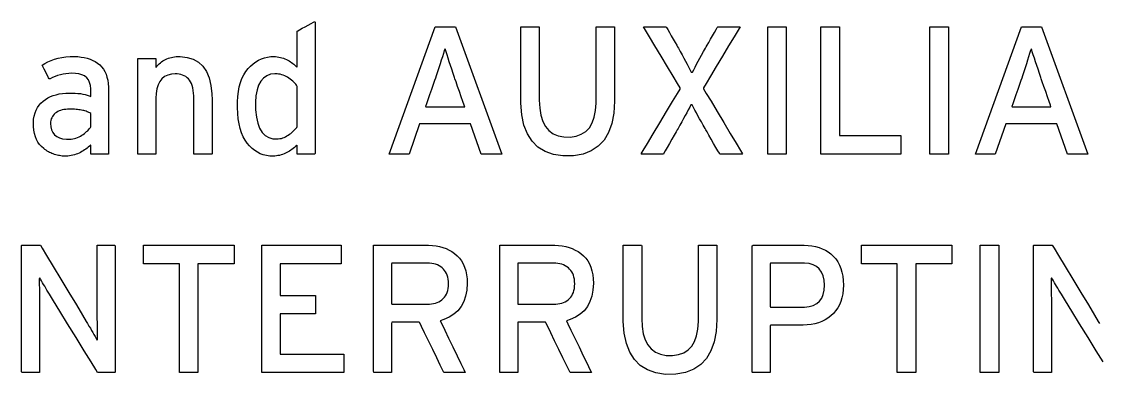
# Model space of a CAD drawing. Extents: x 1 to 47.7, y 0.2 to 35.
# Drawn here: x 9.968 to 12.19, y 23.596 to 24.323 of the extents above; entities that cross this region are included whole.
import ezdxf

# ---------------------------------------------------------------- set-up
doc = ezdxf.new("R2010")
doc.units = 0
doc.header["$MEASUREMENT"] = 0
doc.layers.add('8_0_____DWG', color=7, linetype='CONTINUOUS')

msp = doc.modelspace()

# ---------------------------------------------------------------- linework, layer by layer
at = {"layer": '8_0_____DWG'}
for points in [[(10.5359, 24.05), (10.5359, 24.0506), (10.5359, 24.0525), (10.5359, 24.0551), (10.5359, 24.0581), (10.5359, 24.0613), (10.5359, 24.0643), (10.5359, 24.0667), (10.5359, 24.0682), (10.5352, 24.0679), (10.5328, 24.0657), (10.5303, 24.0636), (10.5279, 24.0617), (10.5253, 24.0598), (10.5227, 24.058), (10.5201, 24.0562), (10.5175, 24.0546), (10.5148, 24.0531), (10.512, 24.0517), (10.509, 24.0504), (10.506, 24.0493), (10.5029, 24.0483), (10.4997, 24.0475), (10.4965, 24.0469), (10.4932, 24.0464), (10.4898, 24.046), (10.4863, 24.0458), (10.4795, 24.0461), (10.4727, 24.047), (10.4662, 24.0486), (10.46, 24.0509), (10.4541, 24.0539), (10.4485, 24.0575), (10.4431, 24.0618), (10.4381, 24.0668), (10.4332, 24.0724), (10.4287, 24.0787), (10.4248, 24.0858), (10.4214, 24.0937), (10.4186, 24.1025), (10.4163, 24.1121), (10.4146, 24.1225), (10.4134, 24.1337), (10.4128, 24.1458), (10.4128, 24.1578), (10.4135, 24.1687), (10.4148, 24.1789), (10.4167, 24.1885), (10.4191, 24.1974), (10.4222, 24.2056), (10.4258, 24.2131), (10.43, 24.22), (10.4348, 24.2261), (10.4399, 24.2315), (10.4452, 24.2361), (10.4507, 24.2402), (10.4565, 24.2436), (10.4625, 24.2463), (10.4688, 24.2485), (10.4752, 24.2499), (10.4819, 24.2508), (10.4883, 24.251), (10.4917, 24.2508), (10.4951, 24.2505), (10.4983, 24.25), (10.5016, 24.2493), (10.5047, 24.2485), (10.5079, 24.2475), (10.5109, 24.2464), (10.5139, 24.2451), (10.5168, 24.2436), (10.5196, 24.2421), (10.5222, 24.2404), (10.5247, 24.2388), (10.5271, 24.237), (10.5294, 24.2351), (10.5315, 24.2332), (10.5336, 24.2312), (10.5355, 24.2291), (10.5359, 24.2303), (10.5359, 24.2367), (10.5359, 24.2466), (10.5359, 24.2586), (10.5359, 24.2715), (10.5359, 24.2837), (10.5359, 24.2941), (10.5359, 24.3011), (10.5359, 24.3034), (10.5375, 24.3043), (10.5412, 24.3063), (10.5465, 24.3092), (10.5527, 24.3125), (10.559, 24.3159), (10.5649, 24.319), (10.5695, 24.3216), (10.5723, 24.3231), (10.5729, 24.3218), (10.5729, 24.3048), (10.5729, 24.2729), (10.5729, 24.2313), (10.5729, 24.1848), (10.5729, 24.1386), (10.5729, 24.0975), (10.5729, 24.0667), (10.5729, 24.051), (10.5722, 24.05), (10.5692, 24.05), (10.5644, 24.05), (10.5585, 24.05), (10.5522, 24.05), (10.5461, 24.05), (10.5409, 24.05), (10.5373, 24.05)], [(11.1905, 24.1594), (11.189, 24.1347), (11.1849, 24.1131), (11.1782, 24.0945), (11.1689, 24.0789), (11.157, 24.0663), (11.1426, 24.0567), (11.1255, 24.0501), (11.1059, 24.0465), (11.0842, 24.0462), (11.0644, 24.0493), (11.0471, 24.0553), (11.0324, 24.0644), (11.0203, 24.0765), (11.0107, 24.0917), (11.0037, 24.1098), (10.9993, 24.1309), (10.9974, 24.155), (10.9973, 24.1639), (10.9973, 24.1774), (10.9973, 24.1981), (10.9973, 24.2231), (10.9973, 24.2495), (10.9973, 24.2745), (10.9973, 24.2952), (10.9973, 24.3087), (10.9974, 24.3124), (10.9994, 24.3124), (11.0035, 24.3124), (11.0092, 24.3124), (11.0157, 24.3124), (11.0222, 24.3124), (11.0282, 24.3124), (11.0327, 24.3124), (11.0351, 24.3124), (11.0354, 24.3103), (11.0354, 24.2986), (11.0354, 24.2793), (11.0354, 24.2551), (11.0354, 24.2289), (11.0354, 24.2035), (11.0354, 24.1819), (11.0354, 24.1668), (11.0354, 24.1612), (11.0362, 24.1446), (11.0385, 24.13), (11.0425, 24.1175), (11.048, 24.107), (11.0551, 24.0986), (11.0637, 24.0921), (11.0739, 24.0877), (11.0857, 24.0854), (11.0989, 24.0851), (11.1113, 24.087), (11.122, 24.0909), (11.1311, 24.0967), (11.1386, 24.1045), (11.1444, 24.1142), (11.1487, 24.1259), (11.1514, 24.1396), (11.1524, 24.1552), (11.1524, 24.1624), (11.1524, 24.176), (11.1524, 24.1969), (11.1524, 24.2221), (11.1524, 24.2488), (11.1524, 24.2741), (11.1524, 24.295), (11.1524, 24.3086), (11.1525, 24.3124), (11.1544, 24.3124), (11.1586, 24.3124), (11.1643, 24.3124), (11.1708, 24.3124), (11.1773, 24.3124), (11.1832, 24.3124), (11.1878, 24.3124), (11.1902, 24.3124), (11.1905, 24.3102), (11.1905, 24.2985), (11.1905, 24.2789), (11.1905, 24.2544), (11.1905, 24.2279), (11.1905, 24.2022), (11.1905, 24.1803), (11.1905, 24.1651)], [(11.4077, 24.05), (11.4066, 24.0518), (11.4037, 24.0568), (11.3996, 24.0639), (11.3948, 24.0722), (11.3898, 24.0809), (11.3851, 24.0891), (11.3812, 24.0957), (11.3788, 24.0999), (11.3772, 24.1028), (11.3732, 24.1098), (11.3695, 24.1165), (11.3659, 24.123), (11.3625, 24.1292), (11.3592, 24.1352), (11.3562, 24.1409), (11.3533, 24.1464), (11.3505, 24.1516), (11.348, 24.1516), (11.3454, 24.1465), (11.3426, 24.1411), (11.3396, 24.1354), (11.3364, 24.1294), (11.3329, 24.1232), (11.3293, 24.1167), (11.3254, 24.1099), (11.3214, 24.1028), (11.3197, 24.0999), (11.3173, 24.0957), (11.3135, 24.0891), (11.3089, 24.0809), (11.3039, 24.0722), (11.2991, 24.0639), (11.2951, 24.0568), (11.2923, 24.0518), (11.2912, 24.05), (11.2895, 24.05), (11.2851, 24.05), (11.2787, 24.05), (11.2711, 24.05), (11.2632, 24.05), (11.2559, 24.05), (11.2499, 24.05), (11.246, 24.05), (11.2453, 24.0503), (11.2496, 24.0575), (11.2584, 24.0722), (11.2704, 24.0921), (11.284, 24.1147), (11.2977, 24.1377), (11.3102, 24.1585), (11.32, 24.1747), (11.3256, 24.184), (11.3256, 24.1865), (11.3204, 24.1952), (11.3113, 24.2105), (11.2995, 24.23), (11.2866, 24.2516), (11.2739, 24.2728), (11.2627, 24.2915), (11.2544, 24.3053), (11.2504, 24.3121), (11.2512, 24.3124), (11.2551, 24.3124), (11.2612, 24.3124), (11.2686, 24.3124), (11.2766, 24.3124), (11.2843, 24.3124), (11.2908, 24.3124), (11.2954, 24.3124), (11.2971, 24.3124), (11.2979, 24.3108), (11.3003, 24.3068), (11.3036, 24.3009), (11.3075, 24.2939), (11.3116, 24.2867), (11.3154, 24.28), (11.3186, 24.2744), (11.3205, 24.2709), (11.3221, 24.2683), (11.326, 24.2612), (11.3297, 24.2545), (11.3333, 24.2479), (11.3367, 24.2416), (11.34, 24.2356), (11.3431, 24.2298), (11.346, 24.2242), (11.3487, 24.2189), (11.3512, 24.2188), (11.3539, 24.224), (11.3567, 24.2295), (11.3598, 24.2352), (11.363, 24.2413), (11.3665, 24.2476), (11.3701, 24.2542), (11.3739, 24.2611), (11.3779, 24.2682), (11.3794, 24.2709), (11.3814, 24.2744), (11.3846, 24.28), (11.3885, 24.2867), (11.3926, 24.2939), (11.3966, 24.3009), (11.4, 24.3068), (11.4024, 24.3108), (11.4033, 24.3124), (11.4049, 24.3124), (11.4094, 24.3124), (11.4158, 24.3124), (11.4234, 24.3124), (11.4312, 24.3124), (11.4386, 24.3124), (11.4446, 24.3124), (11.4484, 24.3124), (11.4492, 24.3121), (11.4452, 24.3054), (11.4369, 24.2916), (11.4257, 24.2729), (11.413, 24.2517), (11.4, 24.2303), (11.3883, 24.2108), (11.3792, 24.1956), (11.374, 24.1869), (11.374, 24.1844), (11.3796, 24.1751), (11.3894, 24.1588), (11.4019, 24.1379), (11.4156, 24.1149), (11.4292, 24.0922), (11.4412, 24.0723), (11.45, 24.0575), (11.4543, 24.0503), (11.4536, 24.05), (11.4497, 24.05), (11.4436, 24.05), (11.4361, 24.05), (11.4281, 24.05), (11.4204, 24.05), (11.4139, 24.05), (11.4094, 24.05)], [(10.1106, 24.05), (10.1106, 24.0506), (10.1106, 24.0525), (10.1106, 24.0552), (10.1106, 24.0583), (10.1106, 24.0616), (10.1106, 24.0647), (10.1106, 24.0672), (10.1106, 24.0688), (10.1101, 24.0688), (10.1078, 24.0665), (10.1054, 24.0644), (10.1029, 24.0624), (10.1004, 24.0605), (10.0978, 24.0586), (10.095, 24.0569), (10.0922, 24.0552), (10.0893, 24.0537), (10.0863, 24.0522), (10.0832, 24.0509), (10.08, 24.0497), (10.0767, 24.0487), (10.0734, 24.0478), (10.07, 24.0471), (10.0665, 24.0465), (10.063, 24.0461), (10.0594, 24.0458), (10.0565, 24.0458), (10.054, 24.0459), (10.0514, 24.0461), (10.0488, 24.0464), (10.0462, 24.0469), (10.0436, 24.0474), (10.041, 24.048), (10.0383, 24.0487), (10.0357, 24.0495), (10.033, 24.0504), (10.0305, 24.0514), (10.0279, 24.0525), (10.0255, 24.0537), (10.023, 24.055), (10.0206, 24.0564), (10.0183, 24.058), (10.0159, 24.0596), (10.0134, 24.0615), (10.0089, 24.0654), (10.005, 24.0697), (10.0016, 24.0746), (9.9987, 24.08), (9.9963, 24.0859), (9.9945, 24.0924), (9.9931, 24.0994), (9.9923, 24.1069), (9.9921, 24.1147), (9.9927, 24.1218), (9.9938, 24.1285), (9.9955, 24.1348), (9.9977, 24.1406), (10.0004, 24.1459), (10.0038, 24.1508), (10.0077, 24.1553), (10.0121, 24.1593), (10.017, 24.1628), (10.0221, 24.1658), (10.0275, 24.1684), (10.0332, 24.1706), (10.0393, 24.1725), (10.0456, 24.1739), (10.0522, 24.175), (10.0591, 24.1757), (10.0663, 24.1759), (10.0727, 24.1759), (10.0784, 24.1756), (10.0839, 24.1752), (10.0891, 24.1746), (10.094, 24.1737), (10.0986, 24.1727), (10.1029, 24.1715), (10.1069, 24.1701), (10.1106, 24.1684), (10.1106, 24.169), (10.1106, 24.1704), (10.1106, 24.1724), (10.1106, 24.1748), (10.1106, 24.1773), (10.1106, 24.1797), (10.1106, 24.1816), (10.1106, 24.1828), (10.1105, 24.1848), (10.1098, 24.1917), (10.1081, 24.1978), (10.1055, 24.203), (10.102, 24.2074), (10.0976, 24.211), (10.0923, 24.2136), (10.0861, 24.2155), (10.0789, 24.2164), (10.0717, 24.2166), (10.0654, 24.2163), (10.0593, 24.2157), (10.0534, 24.2147), (10.0477, 24.2135), (10.0421, 24.2119), (10.0367, 24.21), (10.0315, 24.2078), (10.0265, 24.2052), (10.0246, 24.2048), (10.0235, 24.207), (10.0216, 24.2107), (10.0193, 24.2153), (10.0169, 24.2202), (10.0145, 24.225), (10.0124, 24.2291), (10.0109, 24.2321), (10.0103, 24.2334), (10.0157, 24.2368), (10.0221, 24.2402), (10.0288, 24.2431), (10.0359, 24.2456), (10.0434, 24.2476), (10.0511, 24.2491), (10.0593, 24.2502), (10.0677, 24.2508), (10.0763, 24.251), (10.0836, 24.2508), (10.0905, 24.2501), (10.0971, 24.249), (10.1032, 24.2475), (10.1091, 24.2456), (10.1146, 24.2432), (10.1197, 24.2405), (10.1245, 24.2373), (10.1289, 24.2337), (10.1329, 24.2296), (10.1364, 24.2251), (10.1394, 24.2201), (10.1419, 24.2147), (10.1439, 24.2088), (10.1455, 24.2024), (10.1465, 24.1956), (10.1471, 24.1883), (10.1471, 24.1834), (10.1471, 24.1737), (10.1471, 24.1573), (10.1471, 24.1364), (10.1471, 24.1136), (10.1471, 24.0912), (10.1471, 24.0715), (10.1471, 24.0571), (10.1471, 24.0502), (10.1463, 24.05), (10.1433, 24.05), (10.1385, 24.05), (10.1326, 24.05), (10.1264, 24.05), (10.1205, 24.05), (10.1154, 24.05), (10.1119, 24.05)], [(10.3233, 24.05), (10.3233, 24.054), (10.3233, 24.0649), (10.3233, 24.0805), (10.3233, 24.0989), (10.3233, 24.118), (10.3233, 24.1357), (10.3233, 24.1502), (10.3233, 24.1593), (10.3233, 24.1634), (10.3231, 24.1698), (10.3226, 24.1758), (10.3219, 24.1814), (10.3209, 24.1865), (10.3196, 24.1911), (10.3181, 24.1953), (10.3162, 24.1991), (10.3142, 24.2023), (10.3118, 24.2051), (10.3091, 24.2075), (10.3062, 24.2096), (10.3031, 24.2114), (10.2998, 24.2128), (10.2964, 24.214), (10.2927, 24.2148), (10.2887, 24.2153), (10.2846, 24.2155), (10.2767, 24.2149), (10.2692, 24.213), (10.2626, 24.2098), (10.2571, 24.2053), (10.2526, 24.1996), (10.2491, 24.1925), (10.2466, 24.1842), (10.2452, 24.1746), (10.2447, 24.1652), (10.2447, 24.1599), (10.2447, 24.1478), (10.2447, 24.1311), (10.2447, 24.1119), (10.2447, 24.0922), (10.2447, 24.0742), (10.2447, 24.0599), (10.2447, 24.0514), (10.2445, 24.05), (10.2421, 24.05), (10.2377, 24.05), (10.232, 24.05), (10.2256, 24.05), (10.2193, 24.05), (10.2138, 24.05), (10.2096, 24.05), (10.2075, 24.05), (10.2074, 24.0537), (10.2074, 24.0698), (10.2074, 24.0954), (10.2074, 24.1268), (10.2074, 24.1605), (10.2074, 24.1929), (10.2074, 24.2205), (10.2074, 24.2397), (10.2074, 24.2468), (10.2088, 24.2468), (10.2124, 24.2468), (10.2176, 24.2468), (10.2238, 24.2468), (10.2302, 24.2468), (10.2361, 24.2468), (10.241, 24.2468), (10.244, 24.2468), (10.2447, 24.2468), (10.2447, 24.2457), (10.2447, 24.2437), (10.2447, 24.2409), (10.2447, 24.2377), (10.2447, 24.2346), (10.2447, 24.2317), (10.2447, 24.2295), (10.2447, 24.2283), (10.2458, 24.2296), (10.2477, 24.2319), (10.2497, 24.2342), (10.2518, 24.2363), (10.2541, 24.2383), (10.2565, 24.2402), (10.2591, 24.242), (10.2618, 24.2436), (10.2646, 24.2452), (10.2675, 24.2464), (10.2705, 24.2475), (10.2736, 24.2485), (10.2767, 24.2493), (10.2799, 24.2499), (10.2831, 24.2504), (10.2864, 24.2508), (10.2898, 24.251), (10.2949, 24.251), (10.3093, 24.2494), (10.3219, 24.2456), (10.3327, 24.2394), (10.3418, 24.2309), (10.3491, 24.2201), (10.3546, 24.207), (10.3583, 24.1916), (10.3603, 24.1739), (10.3606, 24.162), (10.3606, 24.1547), (10.3606, 24.1414), (10.3606, 24.1241), (10.3606, 24.105), (10.3606, 24.086), (10.3606, 24.0692), (10.3606, 24.0566), (10.3606, 24.0503), (10.3599, 24.05), (10.3569, 24.05), (10.352, 24.05), (10.3461, 24.05), (10.3397, 24.05), (10.3335, 24.05), (10.3283, 24.05), (10.3247, 24.05)], [(10.8605, 24.2078), (10.8576, 24.2164), (10.8548, 24.2247), (10.8522, 24.2326), (10.8497, 24.2402), (10.8474, 24.2475), (10.8451, 24.2543), (10.8431, 24.2609), (10.8411, 24.2671), (10.8394, 24.2635), (10.8375, 24.2571), (10.8355, 24.2504), (10.8333, 24.2433), (10.8309, 24.2358), (10.8283, 24.2279), (10.8256, 24.2196), (10.8227, 24.211), (10.8212, 24.2065), (10.8195, 24.2015), (10.8166, 24.1932), (10.813, 24.1829), (10.8092, 24.1719), (10.8056, 24.1617), (10.8027, 24.1533), (10.801, 24.1483), (10.8012, 24.1474), (10.8069, 24.1474), (10.8174, 24.1474), (10.8309, 24.1474), (10.8456, 24.1474), (10.8597, 24.1474), (10.8716, 24.1474), (10.8794, 24.1474), (10.8816, 24.1475), (10.8804, 24.1509), (10.8779, 24.1581), (10.8745, 24.1678), (10.8707, 24.1787), (10.8669, 24.1895), (10.8637, 24.1988), (10.8614, 24.2053)], [(12.0694, 24.2078), (12.0665, 24.2164), (12.0637, 24.2247), (12.0611, 24.2326), (12.0586, 24.2402), (12.0562, 24.2475), (12.054, 24.2543), (12.0519, 24.2609), (12.05, 24.2671), (12.0482, 24.2635), (12.0464, 24.2571), (12.0443, 24.2504), (12.0421, 24.2433), (12.0397, 24.2358), (12.0372, 24.2279), (12.0345, 24.2196), (12.0316, 24.211), (12.0301, 24.2065), (12.0283, 24.2015), (12.0254, 24.1932), (12.0219, 24.1829), (12.0181, 24.1719), (12.0145, 24.1617), (12.0116, 24.1533), (12.0098, 24.1483), (12.0101, 24.1474), (12.0158, 24.1474), (12.0263, 24.1474), (12.0397, 24.1474), (12.0544, 24.1474), (12.0686, 24.1474), (12.0805, 24.1474), (12.0883, 24.1474), (12.0904, 24.1475), (12.0892, 24.1509), (12.0867, 24.1581), (12.0833, 24.1678), (12.0795, 24.1787), (12.0758, 24.1895), (12.0725, 24.1988), (12.0703, 24.2053)], [(10.5363, 24.1896), (10.5347, 24.1918), (10.533, 24.194), (10.5311, 24.1962), (10.5291, 24.1983), (10.5268, 24.2004), (10.5245, 24.2024), (10.5219, 24.2044), (10.5192, 24.2064), (10.5164, 24.2083), (10.5135, 24.2099), (10.5105, 24.2114), (10.5074, 24.2126), (10.5043, 24.2136), (10.5011, 24.2144), (10.4978, 24.215), (10.4945, 24.2154), (10.4902, 24.2155), (10.4812, 24.2144), (10.4733, 24.2115), (10.4666, 24.2068), (10.461, 24.2004), (10.4566, 24.1921), (10.4533, 24.1822), (10.4511, 24.1704), (10.4501, 24.1569), (10.4504, 24.141), (10.452, 24.1264), (10.4547, 24.1138), (10.4586, 24.1033), (10.4637, 24.0948), (10.47, 24.0884), (10.4774, 24.084), (10.4861, 24.0817), (10.4939, 24.0813), (10.4971, 24.0815), (10.5003, 24.0819), (10.5034, 24.0825), (10.5064, 24.0834), (10.5093, 24.0845), (10.5121, 24.0859), (10.5149, 24.0875), (10.5176, 24.0893), (10.5202, 24.091), (10.5227, 24.0928), (10.525, 24.0947), (10.5273, 24.0966), (10.5294, 24.0986), (10.5315, 24.1007), (10.5334, 24.1029), (10.5353, 24.1051), (10.5363, 24.1071), (10.5363, 24.1128), (10.5363, 24.1232), (10.5363, 24.1365), (10.5363, 24.1512), (10.5363, 24.1655), (10.5363, 24.1778), (10.5363, 24.1864)], [(10.1106, 24.134), (10.1087, 24.1349), (10.1068, 24.1358), (10.1049, 24.1367), (10.1028, 24.1374), (10.1007, 24.1382), (10.0985, 24.1389), (10.0963, 24.1396), (10.094, 24.1402), (10.0915, 24.1407), (10.0889, 24.1412), (10.0861, 24.1416), (10.0832, 24.1419), (10.0802, 24.1422), (10.0771, 24.1424), (10.0738, 24.1425), (10.0704, 24.1426), (10.0669, 24.1426), (10.0627, 24.1425), (10.0588, 24.1422), (10.0551, 24.1417), (10.0516, 24.141), (10.0483, 24.14), (10.0452, 24.1389), (10.0424, 24.1375), (10.0398, 24.136), (10.0373, 24.1342), (10.0351, 24.1321), (10.0331, 24.1299), (10.0314, 24.1276), (10.03, 24.125), (10.0289, 24.1224), (10.0282, 24.1195), (10.0277, 24.1165), (10.0276, 24.1133), (10.0281, 24.1062), (10.0296, 24.0999), (10.0322, 24.0946), (10.0357, 24.0901), (10.0403, 24.0864), (10.0459, 24.0837), (10.0525, 24.0818), (10.0602, 24.0807), (10.0662, 24.0806), (10.0698, 24.0808), (10.0733, 24.0813), (10.0766, 24.0819), (10.0799, 24.0829), (10.0831, 24.084), (10.0862, 24.0854), (10.0892, 24.087), (10.0921, 24.0888), (10.0947, 24.0906), (10.0973, 24.0925), (10.0997, 24.0944), (10.1019, 24.0963), (10.1041, 24.0983), (10.1061, 24.1004), (10.108, 24.1025), (10.1097, 24.1046), (10.1106, 24.106), (10.1106, 24.108), (10.1106, 24.1116), (10.1106, 24.1162), (10.1106, 24.1211), (10.1106, 24.1259), (10.1106, 24.13), (10.1106, 24.1329)], [(10.1246, 23.6), (10.1209, 23.606), (10.1111, 23.622), (10.0969, 23.6451), (10.0802, 23.6722), (10.0628, 23.7004), (10.0467, 23.7266), (10.0335, 23.748), (10.0252, 23.7614), (10.0226, 23.7658), (10.0201, 23.7699), (10.0177, 23.7739), (10.0154, 23.7778), (10.0132, 23.7815), (10.0111, 23.7852), (10.009, 23.7887), (10.007, 23.7921), (10.0051, 23.7954), (10.0043, 23.7933), (10.0043, 23.787), (10.0043, 23.7805), (10.0044, 23.7737), (10.0044, 23.7668), (10.0045, 23.7597), (10.0045, 23.7524), (10.0046, 23.7449), (10.0047, 23.7371), (10.0047, 23.7323), (10.0047, 23.7201), (10.0047, 23.7017), (10.0047, 23.6797), (10.0047, 23.6563), (10.0047, 23.6343), (10.0047, 23.6159), (10.0047, 23.6037), (10.0046, 23.6), (10.0029, 23.6), (9.9991, 23.6), (9.9937, 23.6), (9.9876, 23.6), (9.9813, 23.6), (9.9755, 23.6), (9.9709, 23.6), (9.9682, 23.6), (9.9677, 23.6018), (9.9677, 23.6188), (9.9677, 23.6498), (9.9677, 23.6899), (9.9677, 23.7344), (9.9677, 23.7786), (9.9677, 23.8177), (9.9677, 23.8469), (9.9677, 23.8616), (9.9685, 23.8624), (9.9716, 23.8624), (9.9767, 23.8624), (9.9829, 23.8624), (9.9895, 23.8624), (9.9959, 23.8624), (10.0014, 23.8624), (10.0051, 23.8624), (10.0066, 23.8624), (10.0101, 23.8565), (10.0195, 23.841), (10.033, 23.8185), (10.0489, 23.7921), (10.0655, 23.7647), (10.0809, 23.7392), (10.0934, 23.7184), (10.1013, 23.7053), (10.104, 23.7008), (10.1068, 23.6959), (10.1096, 23.6912), (10.1122, 23.6867), (10.1147, 23.6823), (10.117, 23.6781), (10.1193, 23.6741), (10.1214, 23.6702), (10.1234, 23.6666), (10.1242, 23.6687), (10.1242, 23.6752), (10.1241, 23.6819), (10.124, 23.6887), (10.124, 23.6958), (10.124, 23.703), (10.1239, 23.7104), (10.1239, 23.718), (10.1239, 23.7258), (10.1239, 23.7306), (10.1239, 23.7428), (10.1239, 23.7611), (10.1239, 23.7831), (10.1239, 23.8063), (10.1239, 23.8283), (10.1239, 23.8466), (10.1239, 23.8587), (10.1239, 23.8624), (10.1257, 23.8624), (10.1295, 23.8624), (10.1349, 23.8624), (10.141, 23.8624), (10.1473, 23.8624), (10.1531, 23.8624), (10.1577, 23.8624), (10.1604, 23.8624), (10.1609, 23.8605), (10.1609, 23.8435), (10.1609, 23.8126), (10.1609, 23.7725), (10.1609, 23.728), (10.1609, 23.6838), (10.1609, 23.6447), (10.1609, 23.6154), (10.1609, 23.6008), (10.1602, 23.6), (10.1572, 23.6), (10.1525, 23.6), (10.1467, 23.6), (10.1405, 23.6), (10.1346, 23.6), (10.1295, 23.6), (10.1259, 23.6)], [(10.8867, 23.7839), (10.8857, 23.77), (10.8833, 23.7574), (10.8795, 23.7461), (10.8742, 23.7362), (10.8674, 23.7275), (10.8592, 23.7202), (10.8496, 23.7142), (10.8385, 23.7095), (10.831, 23.7067), (10.8342, 23.7001), (10.8403, 23.6875), (10.8482, 23.6711), (10.8571, 23.6528), (10.8659, 23.6345), (10.8737, 23.6184), (10.8796, 23.6063), (10.8825, 23.6003), (10.8818, 23.6), (10.8781, 23.6), (10.8723, 23.6), (10.8651, 23.6), (10.8575, 23.6), (10.8503, 23.6), (10.8442, 23.6), (10.84, 23.6), (10.8386, 23.6), (10.8365, 23.6045), (10.8312, 23.6153), (10.8239, 23.6304), (10.8155, 23.6478), (10.8068, 23.6657), (10.7989, 23.6821), (10.7926, 23.695), (10.7889, 23.7026), (10.7879, 23.7038), (10.784, 23.7038), (10.777, 23.7038), (10.7681, 23.7038), (10.7582, 23.7038), (10.7485, 23.7038), (10.74, 23.7038), (10.7338, 23.7038), (10.731, 23.7038), (10.7309, 23.7012), (10.7309, 23.692), (10.7309, 23.6779), (10.7309, 23.6609), (10.7309, 23.6429), (10.7309, 23.6259), (10.7309, 23.6119), (10.7309, 23.6026), (10.7308, 23.6), (10.729, 23.6), (10.7249, 23.6), (10.7194, 23.6), (10.7131, 23.6), (10.7067, 23.6), (10.7009, 23.6), (10.6964, 23.6), (10.6939, 23.6), (10.6936, 23.603), (10.6936, 23.6222), (10.6936, 23.6549), (10.6936, 23.6963), (10.6936, 23.7415), (10.6936, 23.7856), (10.6936, 23.8237), (10.6936, 23.8509), (10.6936, 23.8623), (10.697, 23.8624), (10.7075, 23.8624), (10.723, 23.8624), (10.7414, 23.8624), (10.7607, 23.8624), (10.7787, 23.8624), (10.7934, 23.8624), (10.8028, 23.8624), (10.8072, 23.8624), (10.815, 23.862), (10.8224, 23.8611), (10.8296, 23.8597), (10.8364, 23.8578), (10.843, 23.8554), (10.8492, 23.8525), (10.8552, 23.8491), (10.8608, 23.8452), (10.8661, 23.8408), (10.8709, 23.8357), (10.875, 23.83), (10.8785, 23.8238), (10.8814, 23.817), (10.8837, 23.8096), (10.8853, 23.8016), (10.8863, 23.7931)], [(11.1469, 23.7839), (11.1459, 23.77), (11.1435, 23.7574), (11.1397, 23.7461), (11.1344, 23.7362), (11.1276, 23.7275), (11.1194, 23.7202), (11.1098, 23.7142), (11.0987, 23.7095), (11.0912, 23.7067), (11.0944, 23.7001), (11.1005, 23.6875), (11.1084, 23.6711), (11.1173, 23.6528), (11.1261, 23.6345), (11.1339, 23.6184), (11.1398, 23.6063), (11.1427, 23.6003), (11.142, 23.6), (11.1383, 23.6), (11.1325, 23.6), (11.1253, 23.6), (11.1177, 23.6), (11.1105, 23.6), (11.1044, 23.6), (11.1002, 23.6), (11.0988, 23.6), (11.0967, 23.6045), (11.0914, 23.6153), (11.0841, 23.6304), (11.0757, 23.6478), (11.067, 23.6657), (11.0591, 23.6821), (11.0528, 23.695), (11.0491, 23.7026), (11.0481, 23.7038), (11.0442, 23.7038), (11.0372, 23.7038), (11.0283, 23.7038), (11.0184, 23.7038), (11.0087, 23.7038), (11.0002, 23.7038), (10.994, 23.7038), (10.9912, 23.7038), (10.9911, 23.7012), (10.9911, 23.692), (10.9911, 23.6779), (10.9911, 23.6609), (10.9911, 23.6429), (10.9911, 23.6259), (10.9911, 23.6119), (10.9911, 23.6026), (10.991, 23.6), (10.9892, 23.6), (10.9851, 23.6), (10.9796, 23.6), (10.9733, 23.6), (10.9669, 23.6), (10.9611, 23.6), (10.9566, 23.6), (10.9541, 23.6), (10.9538, 23.603), (10.9538, 23.6222), (10.9538, 23.6549), (10.9538, 23.6963), (10.9538, 23.7415), (10.9538, 23.7856), (10.9538, 23.8237), (10.9538, 23.8509), (10.9538, 23.8623), (10.9572, 23.8624), (10.9677, 23.8624), (10.9832, 23.8624), (11.0016, 23.8624), (11.0209, 23.8624), (11.0389, 23.8624), (11.0536, 23.8624), (11.063, 23.8624), (11.0674, 23.8624), (11.0752, 23.862), (11.0826, 23.8611), (11.0898, 23.8597), (11.0966, 23.8578), (11.1032, 23.8554), (11.1094, 23.8525), (11.1154, 23.8491), (11.121, 23.8452), (11.1263, 23.8408), (11.1311, 23.8357), (11.1352, 23.83), (11.1387, 23.8238), (11.1416, 23.817), (11.1439, 23.8096), (11.1455, 23.8016), (11.1465, 23.7931)], [(11.4016, 23.7094), (11.4001, 23.6847), (11.396, 23.6631), (11.3893, 23.6445), (11.38, 23.6289), (11.3682, 23.6163), (11.3537, 23.6067), (11.3367, 23.6001), (11.317, 23.5965), (11.2953, 23.5962), (11.2755, 23.5993), (11.2582, 23.6054), (11.2435, 23.6145), (11.2314, 23.6266), (11.2219, 23.6417), (11.2149, 23.6598), (11.2104, 23.6809), (11.2085, 23.705), (11.2085, 23.7139), (11.2085, 23.7274), (11.2085, 23.7481), (11.2085, 23.7731), (11.2085, 23.7995), (11.2085, 23.8245), (11.2085, 23.8452), (11.2085, 23.8587), (11.2085, 23.8624), (11.2105, 23.8624), (11.2147, 23.8624), (11.2204, 23.8624), (11.2268, 23.8624), (11.2334, 23.8624), (11.2393, 23.8624), (11.2438, 23.8624), (11.2463, 23.8624), (11.2465, 23.8603), (11.2465, 23.8486), (11.2465, 23.8293), (11.2465, 23.8051), (11.2465, 23.7789), (11.2465, 23.7535), (11.2465, 23.7319), (11.2465, 23.7168), (11.2465, 23.7112), (11.2473, 23.6946), (11.2497, 23.68), (11.2536, 23.6675), (11.2591, 23.657), (11.2662, 23.6486), (11.2748, 23.6421), (11.2851, 23.6377), (11.2969, 23.6354), (11.3101, 23.6352), (11.3224, 23.637), (11.3331, 23.6409), (11.3422, 23.6467), (11.3497, 23.6545), (11.3556, 23.6642), (11.3598, 23.676), (11.3625, 23.6896), (11.3635, 23.7053), (11.3636, 23.7124), (11.3636, 23.726), (11.3636, 23.7469), (11.3636, 23.7722), (11.3636, 23.7989), (11.3636, 23.8241), (11.3636, 23.845), (11.3636, 23.8586), (11.3636, 23.8624), (11.3656, 23.8624), (11.3698, 23.8624), (11.3754, 23.8624), (11.3819, 23.8624), (11.3885, 23.8624), (11.3944, 23.8624), (11.3989, 23.8624), (11.4014, 23.8624), (11.4016, 23.8603), (11.4016, 23.8485), (11.4016, 23.8289), (11.4016, 23.8044), (11.4016, 23.7779), (11.4016, 23.7522), (11.4016, 23.7303), (11.4016, 23.7151)], [(11.6623, 23.7803), (11.6619, 23.7711), (11.6609, 23.7624), (11.6593, 23.7543), (11.657, 23.7467), (11.6541, 23.7396), (11.6506, 23.7331), (11.6464, 23.7271), (11.6417, 23.7216), (11.6363, 23.7167), (11.6306, 23.7123), (11.6245, 23.7085), (11.6179, 23.7053), (11.611, 23.7026), (11.6036, 23.7006), (11.5959, 23.6991), (11.5877, 23.6981), (11.5791, 23.6978), (11.5761, 23.6978), (11.5698, 23.6978), (11.5605, 23.6978), (11.5494, 23.6978), (11.5378, 23.6978), (11.527, 23.6978), (11.5182, 23.6978), (11.5128, 23.6978), (11.5116, 23.6973), (11.5116, 23.6914), (11.5116, 23.6799), (11.5116, 23.6648), (11.5116, 23.6479), (11.5116, 23.6312), (11.5116, 23.6164), (11.5116, 23.6054), (11.5116, 23.6002), (11.5108, 23.6), (11.5075, 23.6), (11.5024, 23.6), (11.4962, 23.6), (11.4897, 23.6), (11.4836, 23.6), (11.4785, 23.6), (11.4752, 23.6), (11.4743, 23.6005), (11.4743, 23.6145), (11.4743, 23.6439), (11.4743, 23.6836), (11.4743, 23.7286), (11.4743, 23.7739), (11.4743, 23.8145), (11.4743, 23.8453), (11.4743, 23.8612), (11.4762, 23.8624), (11.4849, 23.8624), (11.4989, 23.8624), (11.5162, 23.8624), (11.5347, 23.8624), (11.5525, 23.8624), (11.5674, 23.8624), (11.5774, 23.8624), (11.5816, 23.8624), (11.5898, 23.862), (11.5976, 23.8612), (11.605, 23.8597), (11.6121, 23.8577), (11.6188, 23.8552), (11.6252, 23.8521), (11.6311, 23.8485), (11.6367, 23.8443), (11.642, 23.8394), (11.6467, 23.834), (11.6508, 23.828), (11.6542, 23.8215), (11.6571, 23.8143), (11.6593, 23.8067), (11.6609, 23.7984), (11.6619, 23.7896)], [(10.8483, 23.7828), (10.848, 23.7877), (10.8475, 23.7922), (10.8466, 23.7965), (10.8455, 23.8005), (10.844, 23.8041), (10.8422, 23.8075), (10.8401, 23.8105), (10.8377, 23.8133), (10.835, 23.8158), (10.832, 23.8181), (10.8288, 23.8201), (10.8253, 23.8218), (10.8216, 23.8231), (10.8176, 23.8241), (10.8134, 23.8249), (10.809, 23.8253), (10.8049, 23.8254), (10.8013, 23.8254), (10.7931, 23.8254), (10.7818, 23.8254), (10.7689, 23.8254), (10.7559, 23.8254), (10.7443, 23.8254), (10.7355, 23.8254), (10.7311, 23.8254), (10.7309, 23.8237), (10.7309, 23.8163), (10.7309, 23.8047), (10.7309, 23.7906), (10.7309, 23.7756), (10.7309, 23.7615), (10.7309, 23.7499), (10.7309, 23.7425), (10.7311, 23.7408), (10.7355, 23.7408), (10.7443, 23.7408), (10.7559, 23.7408), (10.7689, 23.7408), (10.7818, 23.7408), (10.7931, 23.7408), (10.8013, 23.7408), (10.8049, 23.7408), (10.8089, 23.7409), (10.8133, 23.7413), (10.8174, 23.742), (10.8213, 23.743), (10.825, 23.7443), (10.8284, 23.7458), (10.8316, 23.7477), (10.8346, 23.7499), (10.8374, 23.7523), (10.8399, 23.755), (10.842, 23.7581), (10.8439, 23.7614), (10.8454, 23.7651), (10.8466, 23.7691), (10.8475, 23.7733), (10.848, 23.7779)], [(11.1085, 23.7828), (11.1082, 23.7877), (11.1077, 23.7922), (11.1068, 23.7965), (11.1057, 23.8005), (11.1042, 23.8041), (11.1024, 23.8075), (11.1003, 23.8105), (11.0979, 23.8133), (11.0952, 23.8158), (11.0922, 23.8181), (11.089, 23.8201), (11.0855, 23.8218), (11.0818, 23.8231), (11.0778, 23.8241), (11.0736, 23.8249), (11.0692, 23.8253), (11.0651, 23.8254), (11.0615, 23.8254), (11.0533, 23.8254), (11.042, 23.8254), (11.0291, 23.8254), (11.0161, 23.8254), (11.0045, 23.8254), (10.9957, 23.8254), (10.9913, 23.8254), (10.9911, 23.8237), (10.9911, 23.8163), (10.9911, 23.8047), (10.9911, 23.7906), (10.9911, 23.7756), (10.9911, 23.7615), (10.9911, 23.7499), (10.9911, 23.7425), (10.9913, 23.7408), (10.9957, 23.7408), (11.0045, 23.7408), (11.0161, 23.7408), (11.0291, 23.7408), (11.042, 23.7408), (11.0533, 23.7408), (11.0615, 23.7408), (11.0651, 23.7408), (11.0691, 23.7409), (11.0735, 23.7413), (11.0776, 23.742), (11.0815, 23.743), (11.0852, 23.7443), (11.0886, 23.7458), (11.0918, 23.7477), (11.0948, 23.7499), (11.0976, 23.7523), (11.1001, 23.755), (11.1022, 23.7581), (11.1041, 23.7614), (11.1056, 23.7651), (11.1068, 23.7691), (11.1077, 23.7733), (11.1082, 23.7779)], [(11.6235, 23.7803), (11.6227, 23.7905), (11.6206, 23.7995), (11.6172, 23.8071), (11.6126, 23.8134), (11.6068, 23.8184), (11.5998, 23.822), (11.5915, 23.8244), (11.582, 23.8254), (11.5781, 23.8254), (11.5715, 23.8254), (11.5615, 23.8254), (11.5495, 23.8254), (11.5371, 23.8254), (11.5258, 23.8254), (11.5169, 23.8254), (11.5121, 23.8254), (11.5116, 23.824), (11.5116, 23.8164), (11.5116, 23.8038), (11.5116, 23.7883), (11.5116, 23.7718), (11.5116, 23.7563), (11.5116, 23.7438), (11.5116, 23.7361), (11.5121, 23.7347), (11.5169, 23.7347), (11.5258, 23.7347), (11.5371, 23.7347), (11.5495, 23.7347), (11.5615, 23.7347), (11.5715, 23.7347), (11.5781, 23.7347), (11.582, 23.7348), (11.5918, 23.7359), (11.6002, 23.7383), (11.6073, 23.742), (11.6132, 23.747), (11.6177, 23.7534), (11.621, 23.761), (11.6229, 23.77)]]:
    msp.add_lwpolyline(points, close=True, dxfattribs=at)
for points in [[(10.9157, 24.05), (10.8937, 24.1123), (10.7886, 24.1123), (10.7668, 24.05), (10.726, 24.05), (10.8204, 24.3124), (10.8622, 24.3124), (10.9578, 24.05), (10.9157, 24.05)], [(11.5064, 24.05), (11.5064, 24.3124), (11.5444, 24.3124), (11.5444, 24.05), (11.5064, 24.05)], [(11.6161, 24.05), (11.6161, 24.3124), (11.6541, 24.3124), (11.6541, 24.0884), (11.7809, 24.0884), (11.7809, 24.05), (11.6161, 24.05)], [(11.8407, 24.05), (11.8407, 24.3124), (11.8788, 24.3124), (11.8788, 24.05), (11.8407, 24.05)], [(12.1245, 24.05), (12.1025, 24.1123), (11.9974, 24.1123), (11.9756, 24.05), (11.9348, 24.05), (12.0293, 24.3124), (12.071, 24.3124), (12.1666, 24.05), (12.1245, 24.05)], [(10.3315, 23.8239), (10.3315, 23.6), (10.2935, 23.6), (10.2935, 23.8239), (10.2193, 23.8239), (10.2193, 23.8624), (10.4058, 23.8624), (10.4058, 23.8239), (10.3315, 23.8239)], [(10.463, 23.6), (10.463, 23.8624), (10.6268, 23.8624), (10.6268, 23.8243), (10.5011, 23.8243), (10.5011, 23.7591), (10.5741, 23.7591), (10.5741, 23.721), (10.5011, 23.721), (10.5011, 23.6381), (10.6323, 23.6381), (10.6323, 23.6), (10.463, 23.6)], [(11.8116, 23.8239), (11.8116, 23.6), (11.7735, 23.6), (11.7735, 23.8239), (11.6994, 23.8239), (11.6994, 23.8624), (11.8858, 23.8624), (11.8858, 23.8239), (11.8116, 23.8239)], [(11.9447, 23.6), (11.9447, 23.8624), (11.9828, 23.8624), (11.9828, 23.6), (11.9447, 23.6)], [(12.1977, 23.622), (12.1835, 23.6451), (12.1669, 23.6722), (12.1495, 23.7004), (12.1333, 23.7266), (12.1202, 23.748), (12.1119, 23.7614), (12.1093, 23.7658), (12.1068, 23.7699), (12.1044, 23.7739), (12.1021, 23.7778), (12.0999, 23.7815), (12.0977, 23.7852), (12.0957, 23.7887), (12.0937, 23.7921), (12.0918, 23.7954), (12.091, 23.7933), (12.091, 23.787), (12.091, 23.7805), (12.091, 23.7737), (12.0911, 23.7668), (12.0911, 23.7597), (12.0912, 23.7524), (12.0913, 23.7449), (12.0913, 23.7371), (12.0913, 23.7323), (12.0913, 23.7201), (12.0913, 23.7017), (12.0913, 23.6797), (12.0913, 23.6563), (12.0913, 23.6343), (12.0913, 23.6159), (12.0913, 23.6037), (12.0913, 23.6), (12.0896, 23.6), (12.0857, 23.6), (12.0804, 23.6), (12.0742, 23.6), (12.0679, 23.6), (12.0622, 23.6), (12.0576, 23.6), (12.0549, 23.6), (12.0544, 23.6018), (12.0544, 23.6188), (12.0544, 23.6498), (12.0544, 23.6899), (12.0544, 23.7344), (12.0544, 23.7786), (12.0544, 23.8177), (12.0544, 23.8469), (12.0544, 23.8616), (12.0551, 23.8624), (12.0583, 23.8624), (12.0634, 23.8624), (12.0695, 23.8624), (12.0762, 23.8624), (12.0826, 23.8624), (12.088, 23.8624), (12.0918, 23.8624), (12.0932, 23.8624), (12.0967, 23.8565), (12.1062, 23.841), (12.1197, 23.8185), (12.1356, 23.7921), (12.1521, 23.7647), (12.1676, 23.7392), (12.1801, 23.7184), (12.188, 23.7053), (12.1907, 23.7008)]]:
    msp.add_lwpolyline(points, dxfattribs=at)

doc.saveas('drawing.dxf')
